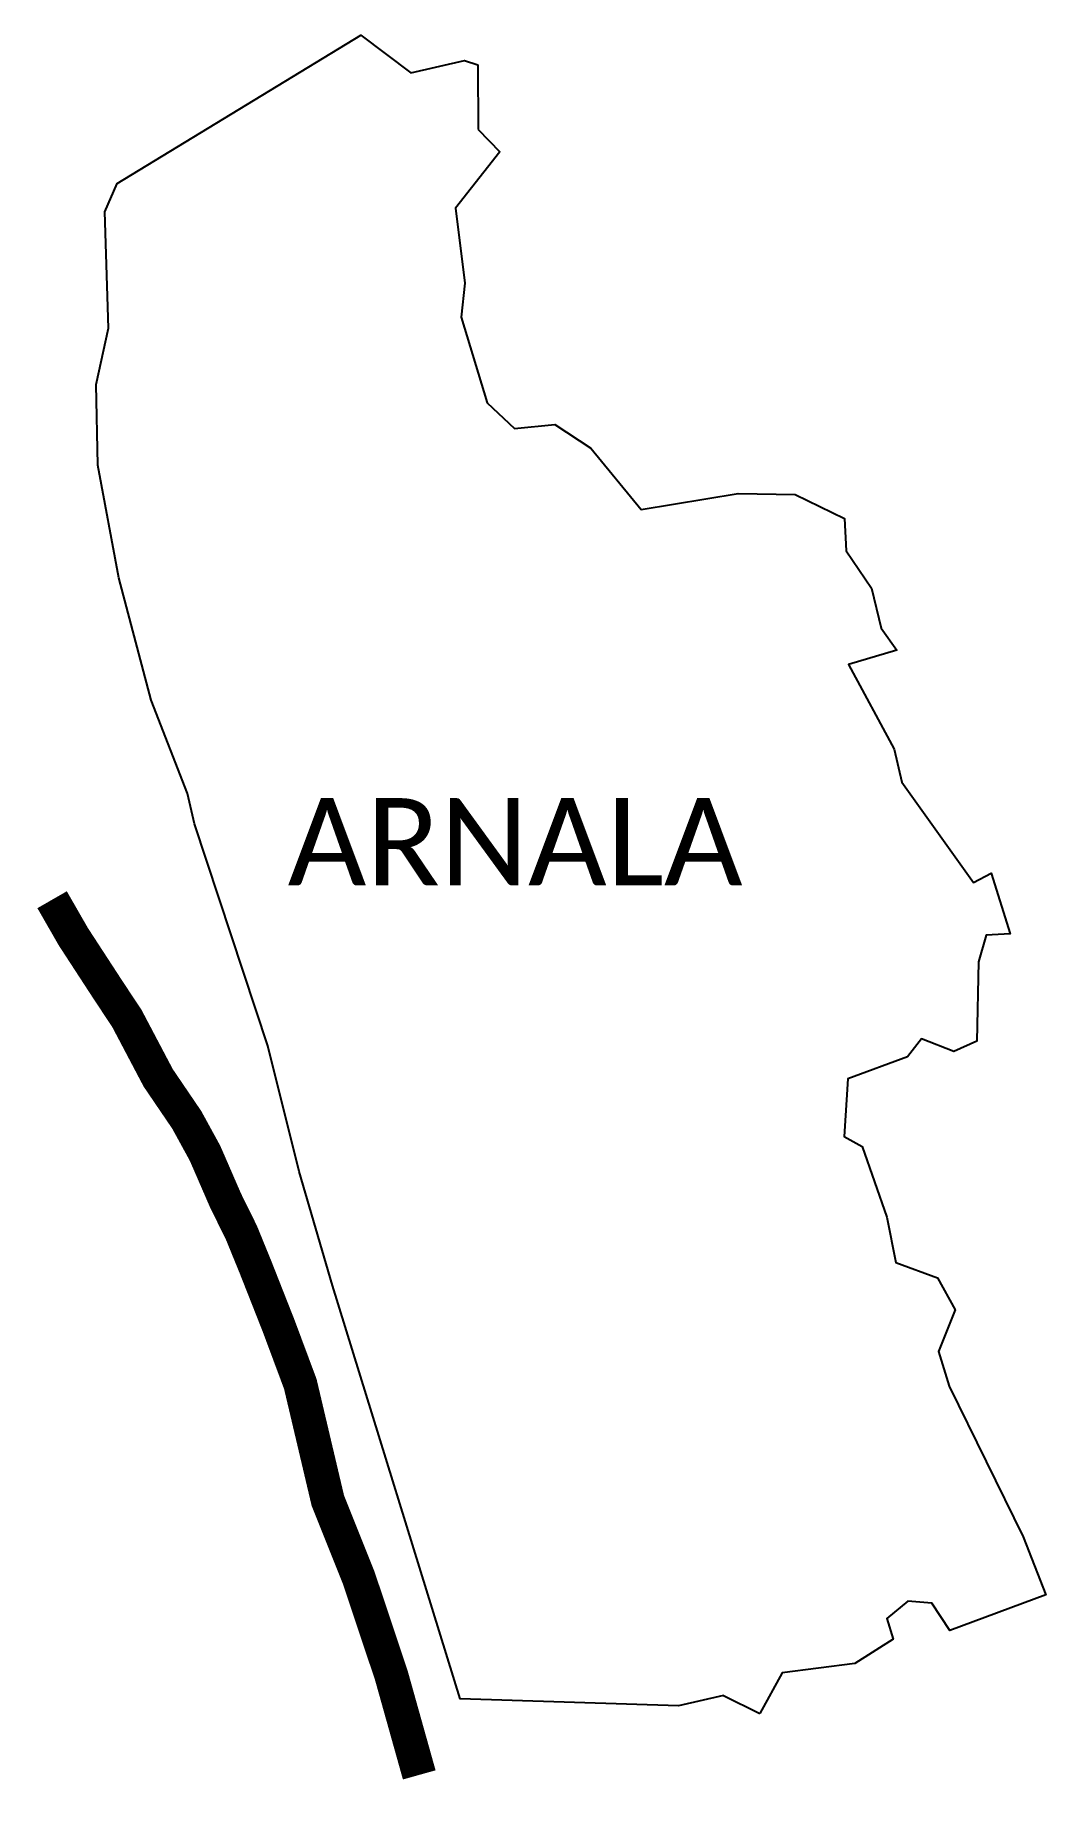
# Model space of a CAD drawing. Header units: metres. Extents: x 263328 to 264818, y 2151462 to 2154051.
import ezdxf

# ---------------------------------------------------------------- set-up
doc = ezdxf.new("R2010")
doc.units = ezdxf.units.M
for name, color, linetype in [('NATURALLY PROTECTED', 3, 'Continuous'), ('village', 3, 'Continuous'), ('VILLAGE NAME', 250, 'Continuous')]:
    doc.layers.add(name, color=color, linetype=linetype)
doc.styles.get("Standard").update_dxf_attribs({"font": 'simplex.shx'})

msp = doc.modelspace()

# ---------------------------------------------------------------- linework, layer by layer
at = {"color": 3, "flags": 128}
msp.add_lwpolyline([(263980.5, 2154007.2), (263981, 2153911.9)], dxfattribs=at)
at = {"layer": 'NATURALLY PROTECTED', "color": 116, "true_color": 0x136734, "const_width": 50, "flags": 128}
msp.add_lwpolyline([(263353.1, 2152776.8), (263384.4, 2152722.3), (263436.9, 2152641.7), (263463.2, 2152602.1), (263509.5, 2152514.3), (263551.7, 2152452.2), (263578.3, 2152403.6), (263584.4, 2152389.7), (263608.8, 2152333.5), (263632.1, 2152286.3), (263653.1, 2152234.9), (263687, 2152148.9), (263719, 2152063.1), (263759.6, 2151891.1), (263805, 2151777.7), (263853, 2151634.3), (263894.3, 2151487.1)], dxfattribs=at)
at = {"layer": 'village', "flags": 128}
msp.add_lwpolyline([(264342.8, 2151604.1), (264396.1, 2151577.5)], dxfattribs=at)
at = {"layer": 'village', "color": 3}
for points in [[(264342.8, 2151604.1, 0), (264276.3, 2151588.9, 0), (263954.4, 2151599.2, 0), (263766.4, 2152208.3, 0), (263717.5, 2152376.5, 0), (263671.3, 2152561.5, 0), (263562.9, 2152888.7, 0), (263552.9, 2152933.4, 0), (263499.3, 2153070.9, 0), (263451.7, 2153251.2, 0), (263420.6, 2153417.2, 0), (263418, 2153536.1, 0), (263436.4, 2153619.3, 0), (263430.8, 2153790.7, 0), (263448.9, 2153832, 0), (263808.4, 2154050.9, 0), (263881.8, 2153995.4, 0), (263961.2, 2154013.7, 0), (263980.5, 2154007.2, 0)], [(263981, 2153911.9, 0), (264013.1, 2153878.8, 0), (263947.9, 2153795.9, 0), (263961.5, 2153685.3, 0), (263956.3, 2153635.3, 0), (263994.6, 2153509, 0), (264034.5, 2153471.3, 0), (264094, 2153477.1, 0), (264147.2, 2153442.2, 0), (264221.3, 2153351.6, 0), (264364.5, 2153375.3, 0), (264448.4, 2153373.7, 0), (264521.2, 2153338.7, 0), (264523.6, 2153291, 0), (264561.1, 2153235.7, 0), (264575.1, 2153176.9, 0), (264598.4, 2153144.6, 0), (264526.8, 2153123.6, 0), (264594.2, 2152998.9, 0), (264605.7, 2152950.2, 0), (264711.2, 2152802, 0), (264737.1, 2152815.9, 0), (264765.2, 2152726.5, 0), (264730.2, 2152724.6, 0), (264718.9, 2152685.3, 0), (264716.1, 2152568.2, 0), (264682.3, 2152553.2, 0), (264634.4, 2152571.8, 0), (264613.9, 2152545.5, 0), (264526.1, 2152512.8, 0), (264520.7, 2152427.9, 0), (264547.4, 2152413.3, 0), (264583.3, 2152308.8, 0), (264596.8, 2152242.2, 0), (264658, 2152219.7, 0), (264684.5, 2152172.2, 0), (264659.9, 2152110.8, 0), (264675.2, 2152059.8, 0)], [(264675.2, 2152059.8, 0), (264784.3, 2151837.8, 0), (264818, 2151752.4, 0), (264676.5, 2151700, 0), (264649.8, 2151740.4, 0), (264614.6, 2151742.9, 0), (264583.3, 2151717.8, 0), (264592.8, 2151687.2, 0), (264536.4, 2151651.4, 0), (264429.2, 2151637.6, 0), (264396.1, 2151577.5, 0)]]:
    msp.add_polyline3d(points, dxfattribs=at)

# ---------------------------------------------------------------- texts
at = {"layer": 'VILLAGE NAME', "insert": (263700.3, 2152926.5), "char_height": 128.647, "attachment_point": 1}
msp.add_mtext_dynamic_manual_height_columns('{\\fCalibri|b0|i0|c0|p34;ARNALA}', width=737.615, gutter_width=643.2, heights=[0], dxfattribs=at)

doc.saveas('drawing.dxf')
